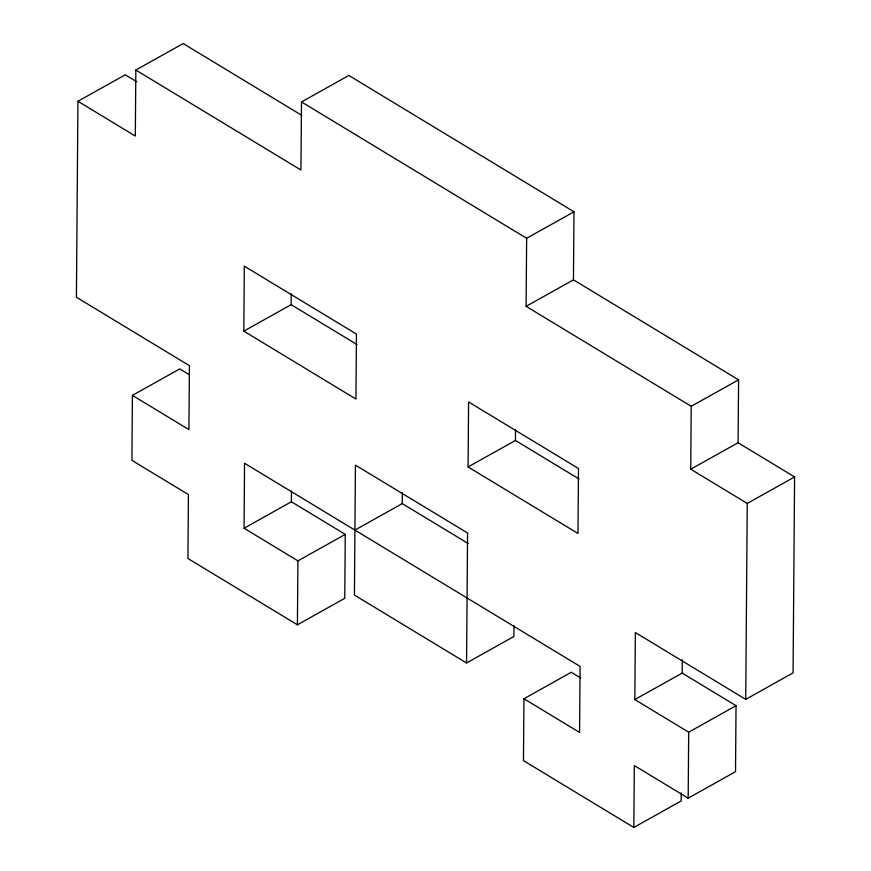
<?xml version="1.0" encoding="UTF-8"?>
<svg xmlns="http://www.w3.org/2000/svg" width="871" height="871" viewBox="0 0 871 871"><rect width="100%" height="100%" fill="white"/><g stroke="black" fill="none" stroke-linecap="round" stroke-linejoin="round"><path stroke-width="1.31" d="M136.758 81.754L125.272 74.797L77.933 101.286L76.408 297.229L189.421 365.657L188.931 429.599L132.414 395.38L179.764 368.901L188.996 374.486M132.414 395.38L131.913 460.356L188.419 494.565L187.929 558.507L297.414 624.801L344.764 598.312L345.264 534.369L291.393 501.761L291.48 490.928M301.791 115.364L183.182 43.55L135.832 70.039L135.321 136.039L77.933 101.286M243.815 331.143L244.316 266.178L356.457 334.072L355.945 399.038L243.815 331.143L291.154 304.665L291.241 293.832M297.414 624.801L297.915 560.859L244.054 528.251L244.555 463.274L580.086 666.424L579.574 732.424L523.95 698.749L571.289 672.26L580.565 677.878M682.287 659.685L682.178 673.087L736.039 705.695L735.527 771.695L688.177 798.184L688.689 732.184L634.828 699.576L635.351 632.542L745.728 699.369L793.067 672.88L794.592 476.938L738.085 442.729L738.575 379.821L573.456 279.841L573.989 211.784L348.825 75.461L301.486 101.94L300.952 170.008L135.832 70.039M468.173 543.515L402.271 503.612L402.358 492.79M466.562 662.973L467.575 533.03L355.433 465.136L354.421 595.078L466.562 662.973L513.912 636.483L513.988 625.65M468.086 466.943L468.587 401.967L578.496 468.511L577.985 533.477L468.086 466.943L515.436 440.454L515.512 429.621M745.728 699.369L747.253 503.427L690.736 469.208L691.226 406.3L526.106 306.331L526.639 238.273L301.486 101.94M523.95 698.749L523.46 760.623L633.838 827.45L681.187 800.961L681.242 792.893M633.838 827.45L634.317 765.576L688.177 798.184M526.639 238.273L573.989 211.784M526.106 306.331L573.456 279.841M244.054 528.251L291.393 501.761M297.915 560.859L345.264 534.369M354.933 530.101L402.271 503.612M691.226 406.3L738.575 379.821M690.736 469.208L738.085 442.729M747.253 503.427L794.592 476.938M634.828 699.576L682.178 673.087M688.689 732.184L736.039 705.695M291.154 304.665L357.056 344.557M515.436 440.454L579.063 478.974"/></g></svg>
